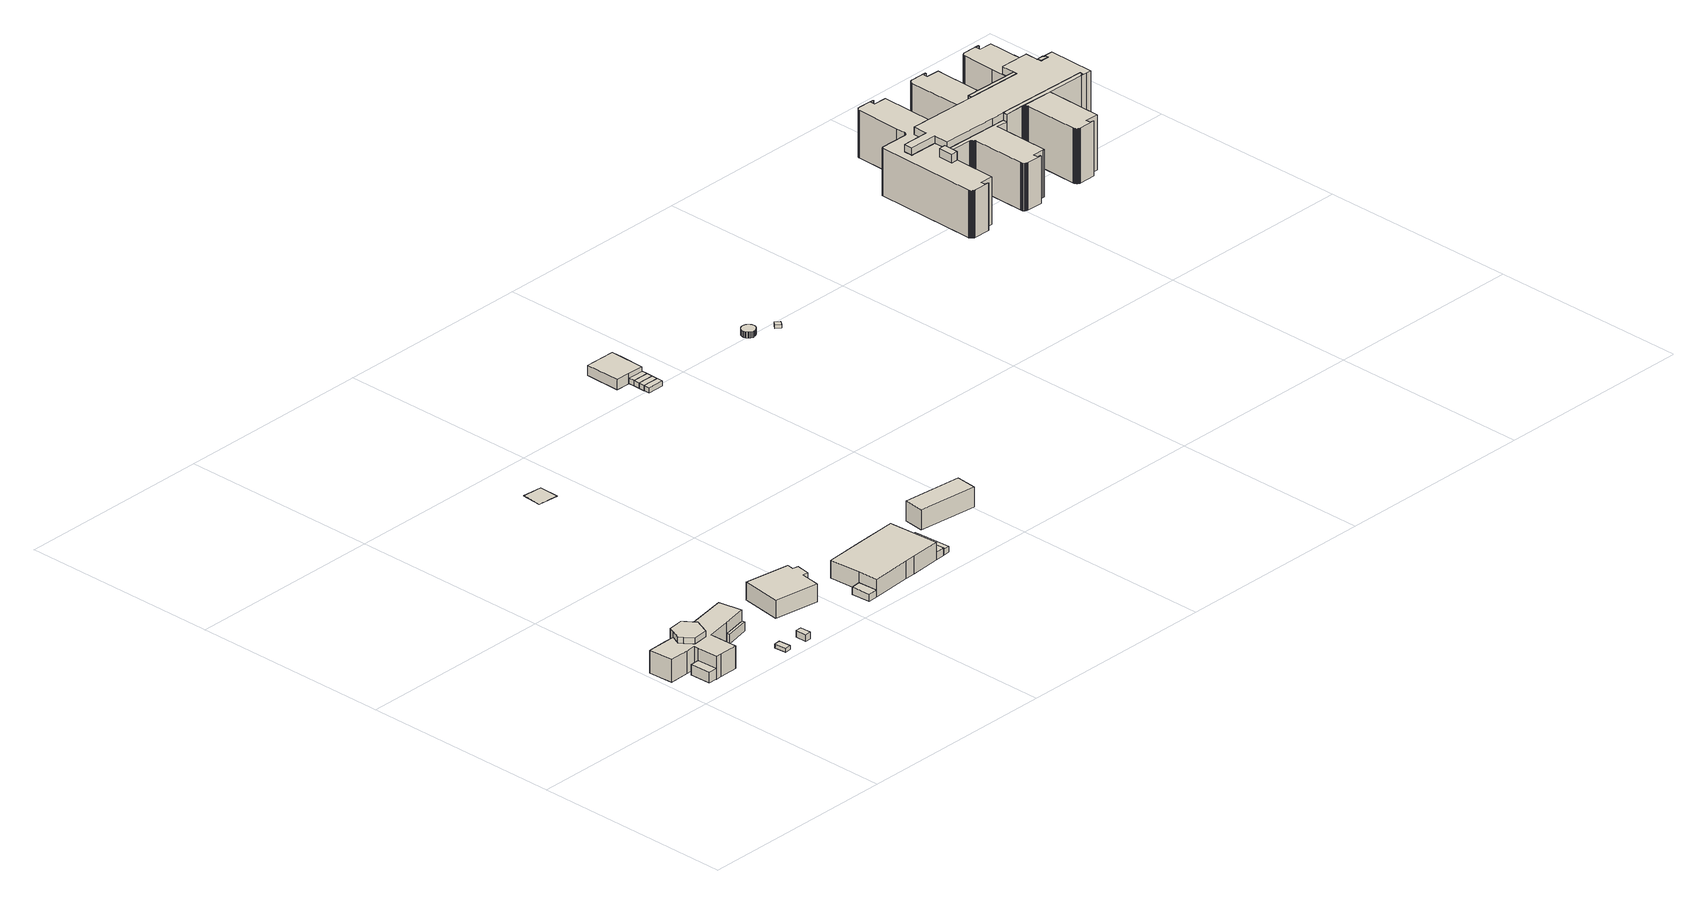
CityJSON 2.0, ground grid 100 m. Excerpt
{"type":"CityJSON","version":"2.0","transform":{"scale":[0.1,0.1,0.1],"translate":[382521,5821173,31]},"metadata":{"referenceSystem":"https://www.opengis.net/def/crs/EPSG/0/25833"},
"CityObjects":{
"building1":{"type":"Building","attributes":{"Gemeindeschluessel":"11000004","function":"31001_2020"},"address":[{"country":"Germany","locality":"Berlin","thoroughfareNumber":"99","thoroughfareName":"Fürstenbrunner Weg"}],"children":["building1-1","building1-2","building1-3","building1-4"]},
"building1-1":{"type":"BuildingPart","attributes":{"BezugspunktDach":"2200","measuredHeight":11.19,"storeysAboveGround":4},"parents":["building1"],"geometry":[{"type":"MultiSurface","lod":"1","boundaries":[[[0,1,2,3,4,5,6,7,8,9,10,11,12,13,14,15,16,17,18,19,20]],[[21,22,23,24,25,26,27,28,29,30,31,32,33,34,35,36,37,38,39,40,41]],[[21,41,20,19]],[[22,21,19,18]],[[23,22,18,42,43]],[[25,24,16,44,45]],[[26,25,45,46]],[[27,26,14,46,47]],[[28,27,13,47,48,12]],[[29,28,12,48,49,11]],[[30,29,11,10]],[[31,30,10,9]],[[50,51,52,53,50,32,31,9,8]],[[33,32,8,7]],[[34,33,7,6]],[[35,34,6,5]],[[36,35,5,4]],[[54,55,4,3]],[[37,36,56,57]],[[38,37,3,2]],[[39,38,2,1]],[[40,39,1,0]],[[41,40,0,20]],[[43,42,18,17]],[[24,23,17,16]],[[45,44,16,15,58]],[[46,45,15,14]],[[47,46,14,13]],[[12,48,47,13]],[[11,49,48,12]],[[53,52,51,50]]]}]},
"building1-2":{"type":"BuildingPart","attributes":{"BezugspunktDach":"2200","measuredHeight":13.26,"storeysAboveGround":4},"parents":["building1"],"geometry":[{"type":"MultiSurface","lod":"1","boundaries":[[[59,60,61,62,63,64,65,66,67,68]],[[42,69,70,49,48,47,46,45,44,43]],[[18,17,68,67]],[[69,42,67,66]],[[70,69,66,65]],[[49,70,65,64]],[[48,12,11,71,64,63]],[[47,13,12,63,62]],[[14,13,62,61]],[[45,15,14,61,60]],[[44,16,15,72,60,59]],[[17,16,73,59,68]],[[42,43,17,18]],[[49,71,11,12,48]],[[48,12,13,47]],[[46,47,13,14]],[[46,14,15,45]],[[45,72,15,16,44]],[[43,44,73,16,17]]]}]},
"building1-3":{"type":"BuildingPart","attributes":{"BezugspunktDach":"2200","measuredHeight":5.07,"storeysAboveGround":4},"parents":["building1"],"geometry":[{"type":"Solid","lod":"1","boundaries":[[[[74,55,54,75]],[[57,56,76,77]],[[57,77,75,54]],[[56,57,54,55]],[[76,56,55,74]],[[77,76,74,75]]]]}]},
"building1-4":{"type":"BuildingPart","attributes":{"BezugspunktDach":"2200","measuredHeight":4.63,"storeysAboveGround":4},"parents":["building1"],"geometry":[{"type":"MultiSurface","lod":"1","boundaries":[[[78,79,52,51]],[[53,80,81,50]],[[80,53,52,79]],[[81,80,79,78]],[[50,81,78,51]],[[53,50,82,51,52]]]}]},
"building2":{"type":"Building","attributes":{"Gemeindeschluessel":"11000004","BezugspunktDach":"2200","function":"31001_2143","measuredHeight":1.99,"storeysAboveGround":1},"address":[{"country":"Germany","locality":"Berlin","thoroughfareNumber":"99 (2)","thoroughfareName":"Fürstenbrunner Weg"}],"geometry":[{"type":"Solid","lod":"1","boundaries":[[[[83,84,85,86]],[[87,88,89,90]],[[87,90,86,85]],[[88,87,85,84]],[[89,88,84,83]],[[90,89,83,86]]]]}]},
"building3":{"type":"Building","attributes":{"Gemeindeschluessel":"11000004","BezugspunktDach":"2200","function":"31001_2463","measuredHeight":3.4,"storeysAboveGround":1},"address":[{"country":"Germany","locality":"Berlin","thoroughfareNumber":"97 (2)","thoroughfareName":"Fürstenbrunner Weg"}],"geometry":[{"type":"Solid","lod":"1","boundaries":[[[[91,92,93,94]],[[95,96,97,98]],[[95,98,94,93]],[[96,95,93,92]],[[97,96,92,91]],[[98,97,91,94]]]]}]},
"building4":{"type":"Building","attributes":{"Gemeindeschluessel":"11000004","BezugspunktDach":"2200","function":"31001_2020","measuredHeight":8.85,"storeysAboveGround":3},"address":[{"country":"Germany","locality":"Berlin","thoroughfareNumber":"97 (1)","thoroughfareName":"Fürstenbrunner Weg"}],"geometry":[{"type":"Solid","lod":"1","boundaries":[[[[99,100,101,102,103,104,105,106]],[[107,108,109,110,111,112,113,114]],[[107,114,106,105]],[[108,107,105,104]],[[109,108,104,103]],[[110,109,103,102]],[[111,110,102,101]],[[112,111,101,100]],[[113,112,100,99]],[[114,113,99,106]]]]}]},
"building5":{"type":"Building","attributes":{"Gemeindeschluessel":"11000005","BezugspunktDach":"2200","function":"51001_9998","measuredHeight":0.169,"storeysAboveGround":0},"address":[{"country":"Germany","locality":"Berlin"}],"geometry":[{"type":"Solid","lod":"1","boundaries":[[[[115,116,117,118]],[[119,120,121,122]],[[119,122,118,117]],[[120,119,117,116]],[[121,120,116,115]],[[122,121,115,118]]]]}]},
"building6":{"type":"Building","attributes":{"Gemeindeschluessel":"11000004","function":"31001_2120"},"address":[{"country":"Germany","locality":"Berlin","thoroughfareNumber":"97","thoroughfareName":"Fürstenbrunner Weg"}],"children":["building6-1","building6-2","building6-3"]},
"building6-1":{"type":"BuildingPart","attributes":{"BezugspunktDach":"2200","measuredHeight":10.61,"storeysAboveGround":2},"parents":["building6"],"geometry":[{"type":"MultiSurface","lod":"1","boundaries":[[[123,124,125,126,127,128,129,130]],[[131,132,133,134,135,136,137,138]],[[131,138,130,129]],[[132,131,129,128]],[[133,132,139,132,133,140,141,128,127]],[[134,133,127,126]],[[135,134,126,125]],[[136,135,125,124]],[[142,143,124,123]],[[138,137,123,130]],[[141,140,133,132,139]],[[137,136,143,142]]]}]},
"building6-2":{"type":"BuildingPart","attributes":{"BezugspunktDach":"2200","measuredHeight":3.65,"storeysAboveGround":2},"parents":["building6"],"geometry":[{"type":"Solid","lod":"1","boundaries":[[[[144,143,142,145]],[[137,136,146,147]],[[137,147,145,142]],[[146,136,143,144]],[[147,146,144,145]],[[142,143,136,137]]]]}]},
"building6-3":{"type":"BuildingPart","attributes":{"BezugspunktDach":"2200","measuredHeight":3.73,"storeysAboveGround":2},"parents":["building6"],"geometry":[{"type":"Solid","lod":"1","boundaries":[[[[140,148,149,150,141]],[[151,152,153,133,132]],[[151,132,141,150]],[[152,151,150,149]],[[153,152,149,148]],[[133,153,148,140]],[[132,133,140,141]]]]}]},
"building7":{"type":"Building","attributes":{"Gemeindeschluessel":"11000004","BezugspunktDach":"2200","function":"51009_1610","measuredHeight":2.91,"storeysAboveGround":0},"address":[{"country":"Germany","locality":"Berlin"}],"geometry":[{"type":"Solid","lod":"1","boundaries":[[[[154,155,156,157]],[[158,159,153,152]],[[158,152,157,156]],[[159,158,156,155]],[[153,159,155,154]],[[152,153,154,157]]]]}]},
"building8":{"type":"Building","attributes":{"Gemeindeschluessel":"11000004","BezugspunktDach":"2200","function":"31001_2040","measuredHeight":13.47,"storeysAboveGround":2},"address":[{"country":"Germany","locality":"Berlin","thoroughfareNumber":"93, 95","thoroughfareName":"Fürstenbrunner Weg"}],"geometry":[{"type":"Solid","lod":"1","boundaries":[[[[160,161,162,163,164]],[[165,166,167,168,169]],[[165,169,164,163]],[[166,165,163,162]],[[167,166,162,161]],[[168,167,161,160]],[[169,168,160,164]]]]}]},
"building9":{"type":"Building","attributes":{"Gemeindeschluessel":"11000005","BezugspunktDach":"2200","function":"31001_2463","measuredHeight":2.6,"storeysAboveGround":1},"address":[{"country":"Germany","locality":"Berlin","thoroughfareNumber":"7 (6)","thoroughfareName":"Rohrdamm"}],"geometry":[{"type":"Solid","lod":"1","boundaries":[[[[170,171,172,173]],[[174,175,176,177]],[[174,177,173,172]],[[175,174,172,171]],[[176,175,171,170]],[[177,176,170,173]]]]}]},
"building10":{"type":"Building","attributes":{"Gemeindeschluessel":"11000005","BezugspunktDach":"2200","function":"31001_2463","measuredHeight":2.63,"storeysAboveGround":1},"address":[{"country":"Germany","locality":"Berlin","thoroughfareNumber":"7 (5)","thoroughfareName":"Rohrdamm"}],"geometry":[{"type":"Solid","lod":"1","boundaries":[[[[171,178,179,172]],[[180,181,182,183]],[[180,183,172,179]],[[181,180,179,178]],[[182,181,178,171]],[[183,182,171,172]]]]}]},
"building11":{"type":"Building","attributes":{"Gemeindeschluessel":"11000005","BezugspunktDach":"2200","function":"31001_2463","measuredHeight":2.63,"storeysAboveGround":1},"address":[{"country":"Germany","locality":"Berlin","thoroughfareNumber":"7 (4)","thoroughfareName":"Rohrdamm"}],"geometry":[{"type":"Solid","lod":"1","boundaries":[[[[178,184,185,179]],[[186,187,181,180]],[[186,180,179,185]],[[187,186,185,184]],[[181,187,184,178]],[[180,181,178,179]]]]}]},
"building12":{"type":"Building","attributes":{"Gemeindeschluessel":"11000005","BezugspunktDach":"2200","function":"31001_2111","measuredHeight":4.93,"storeysAboveGround":1},"address":[{"country":"Germany","locality":"Berlin","thoroughfareNumber":"7 (2)","thoroughfareName":"Rohrdamm"}],"geometry":[{"type":"Solid","lod":"1","boundaries":[[[[188,189,190,191,192,193,194]],[[195,196,197,198,199,200,201]],[[195,201,194,193]],[[196,195,193,192]],[[197,196,192,191]],[[198,197,191,190]],[[199,198,190,189]],[[200,199,189,188]],[[201,200,188,194]]]]}]},
"building13":{"type":"Building","attributes":{"Gemeindeschluessel":"11000005","BezugspunktDach":"2200","function":"31001_2463","measuredHeight":2.67,"storeysAboveGround":1},"address":[{"country":"Germany","locality":"Berlin","thoroughfareNumber":"7 (3)","thoroughfareName":"Rohrdamm"}],"geometry":[{"type":"Solid","lod":"1","boundaries":[[[[184,202,203,185]],[[204,205,187,186]],[[204,186,185,203]],[[205,204,203,202]],[[187,205,202,184]],[[186,187,184,185]]]]}]},
"building14":{"type":"Building","attributes":{"Gemeindeschluessel":"11000005","BezugspunktDach":"2200","function":"31001_2580","measuredHeight":2.94,"storeysAboveGround":1},"address":[{"country":"Germany","locality":"Berlin","thoroughfareNumber":"23 (2)","thoroughfareName":"Wohlrabedamm"}],"geometry":[{"type":"Solid","lod":"1","boundaries":[[[[206,207,208,209,210,211,212,213,214,215,216,217,218,219,220,221,222,223,224,225,226,227,228,229,230,231,232,233,234,235,236,237,238]],[[239,240,241,242,243,244,245,246,247,248,249,250,251,252,253,254,255,256,257,258,259,260,261,262,263,264,265,266,267,268,269,270,271]],[[239,271,238,237]],[[240,239,237,236]],[[241,240,236,235]],[[242,241,235,234]],[[243,242,234,233]],[[244,243,233,232]],[[245,244,232,231]],[[246,245,231,230]],[[247,246,230,229]],[[248,247,229,228]],[[249,248,228,227]],[[250,249,227,226]],[[251,250,226,225]],[[252,251,225,224]],[[253,252,224,223]],[[254,253,223,222]],[[255,254,222,221]],[[256,255,221,220]],[[257,256,220,219]],[[258,257,219,218]],[[259,258,218,217]],[[260,259,217,216]],[[261,260,216,215]],[[262,261,215,214]],[[263,262,214,213]],[[264,263,213,212]],[[265,264,212,211]],[[266,265,211,210]],[[267,266,210,209]],[[268,267,209,208]],[[269,268,208,207]],[[270,269,207,206]],[[271,270,206,238]]]]}]},
"building15":{"type":"Building","attributes":{"Gemeindeschluessel":"11000005","BezugspunktDach":"2200","function":"31001_2580","measuredHeight":1.73,"storeysAboveGround":1},"address":[{"country":"Germany","locality":"Berlin","thoroughfareNumber":"23 (3)","thoroughfareName":"Wohlrabedamm"}],"geometry":[{"type":"Solid","lod":"1","boundaries":[[[[272,273,274,275]],[[276,277,278,279]],[[276,279,275,274]],[[277,276,274,273]],[[278,277,273,272]],[[279,278,272,275]]]]}]},
"building16":{"type":"Building","attributes":{"Gemeindeschluessel":"11000005","function":"31001_2111"},"address":[{"country":"Germany","locality":"Berlin","thoroughfareNumber":"15","thoroughfareName":"Wohlrabedamm"}],"children":["building16-1","building16-2","building16-3","building16-4","building16-5","building16-6","building16-7","building16-8"]},
"building16-1":{"type":"BuildingPart","attributes":{"BezugspunktDach":"2200","measuredHeight":27.17,"storeysAboveGround":6},"parents":["building16"],"geometry":[{"type":"MultiSurface","lod":"1","boundaries":[[[280,281,282,283,284,285,286,287,288,289,290,291,292,293,294,295,296,297,298,299,300,301,302,303,304,305,306,307,308,309,310,311,312,313,314,315,316,317,318,319,320,321,322,323,324,325,326,327,328,329,330,331,332,333,334,335,336,337,338,339,340,341,342]],[[343,344,345,346,347,348,349,350,351,352,353,354,355,356,357,358,359,360,361,362,363,364,365,366,367,368,369,370,371,372,373,374,375,376,377,378,379,380,381,382,383,384,385,386,387,388,389,390,391,392,393,394,395,396,397,398,399,400,401,402,403,404,405]],[[406,407,342,341]],[[343,405,407,408,409]],[[410,406,411,341,340]],[[344,343,409,412]],[[413,410,340,339]],[[345,344,412,414]],[[415,413,339,338]],[[346,345,414,416]],[[417,415,338,337]],[[347,346,418,416,419]],[[420,417,337,336]],[[348,347,419,421]],[[422,420,421,423,349,348,336,335]],[[424,422,335,334]],[[350,349,423,425]],[[426,427,424,334,333]],[[351,350,428,425,429]],[[352,351,429,430,431,427,333,332]],[[432,431,332,331]],[[353,352,433,430,434,435]],[[354,353,434,436,437,432,331,330]],[[438,437,439,330,329]],[[355,354,436,440,441]],[[442,438,329,328]],[[356,355,440,443]],[[444,442,445,328,327]],[[357,356,443,446]],[[447,448,444,327,326]],[[358,357,449,446,447]],[[359,358,326,325],[447,450,451,448]],[[452,451,453,325,324]],[[360,359,450,454]],[[361,360,324,323],[454,455,456,452]],[[457,456,455,458,362,361,323,322]],[[459,460,457,458,461,363,362,322,321]],[[462,460,321,320]],[[364,363,461,463]],[[464,462,320,319]],[[365,364,462,463,465]],[[366,365,465,466,318]],[[367,366,466,467]],[[368,367,317,467,468]],[[369,368,468,469,315]],[[370,369,315,469,470]],[[371,370,314,313]],[[372,371,313,312]],[[373,372,312,311]],[[374,373,311,310]],[[375,374,310,309]],[[376,375,309,308]],[[377,376,308,307]],[[378,377,307,306]],[[379,378,306,305]],[[380,379,305,304]],[[381,380,304,303]],[[382,381,303,302]],[[383,382,302,301]],[[384,383,301,300]],[[385,384,300,299]],[[386,385,299,298]],[[387,386,298,297]],[[388,387,297,296]],[[389,388,296,295]],[[390,389,295,294]],[[391,390,294,293]],[[392,391,293,292]],[[393,392,292,291]],[[394,393,291,290]],[[395,394,290,289]],[[396,395,289,288]],[[397,396,288,287]],[[398,397,287,286]],[[399,398,286,285]],[[400,399,285,284]],[[401,400,471,472,473,474,475,284,283]],[[476,473,283,282]],[[402,401,473,472,477]],[[478,476,282,281]],[[403,402,479,477,480,478]],[[481,478,281,280]],[[404,403,480,482]],[[407,481,280,342]],[[405,404,482,408]],[[409,408,407,406]],[[412,409,411,406,410]],[[414,412,410,413]],[[416,414,413,415]],[[419,416,418,415,417]],[[421,419,417,420]],[[423,421,420,422]],[[425,423,422,424]],[[429,425,428,424,427,426]],[[427,431,430,429]],[[435,434,430,433,431,432]],[[432,437,436,434]],[[441,440,436,439,437,438]],[[443,440,438,442]],[[446,443,445,442,444]],[[446,449,444,448,447]],[[451,450,447,448]],[[454,450,453,451,452]],[[456,455,454,452]],[[458,455,456,457]],[[461,458,457,460,459]],[[463,461,460,462]],[[465,463,462,464]],[[319,318,466,465]],[[467,466,318,317]],[[468,467,317,316]],[[483,316,315,469,468]],[[470,469,315,314]],[[475,474,473,472,471]],[[477,472,473,476]],[[476,478,480,477,479]],[[482,480,478,481]],[[408,482,481,407]]]}]},
"building16-2":{"type":"BuildingPart","attributes":{"BezugspunktDach":"2200","measuredHeight":27.28,"storeysAboveGround":6},"parents":["building16"],"geometry":[{"type":"MultiSurface","lod":"1","boundaries":[[[484,485,486,487]],[[488,489,490,491]],[[492,493,487,486]],[[494,492,486,485]],[[490,489,485,484]],[[493,495,484,487]],[[488,491,493,492]],[[489,488,496,492,494]],[[491,490,495,493]]]}]},
"building16-3":{"type":"BuildingPart","attributes":{"BezugspunktDach":"2200","measuredHeight":23.48,"storeysAboveGround":6},"parents":["building16"],"geometry":[{"type":"MultiSurface","lod":"1","boundaries":[[[497,498,499,500,501,502,503,504,505,506,507,508,509,495,493,492,494,510,511,512,513,514,515,516,517,518,519,520,521,522,523,524,525,526,527,528,529,530,531,532,533,534,474,473,476,478,481,407,406,410,413,415,417,420,422,424,427,431,432,437,438,442,444,448,451,452,456,457,460,462,464,535,536,537,538,539,540,541,542,543,544,545,546,547,548,549,550,551,552,553,554,555,556,557,558,559,560,561,562,563,564,565,566,567,568,569,570,571,572,573,574,575,576,577,578,579,580,581,582,583,584,585,586,587,588,589,590,591,592,593,594,595,596,597,598,599,600,601,602,603,604,605,606,607,608,609,610,611,612,613,614,615,616,617,618,619,620,621,622,623,624,625,626]],[[627,628,629,630,631,632,633,634,635,636,637,638,639,640,641,642,643,644,645,646,647,648,649,650,651,652,653,654,655,656,657,658,659,660,661,662,663,664,665,666,667,668,669,670,671,672,673,674,675,676,677,678,679,680,681,682,683,684,685,686,687,688,689,690,691,692,693,694,695,696,697,698,699,700,701,702,703,704,705,706,707,708,709,710,711,712,713,714,715,716,717,465,463,461,458,455,454,450,447,446,443,440,436,434,430,429,425,423,421,419,416,414,412,409,408,482,480,477,472,471,718,719,720,721,722,723,724,725,726,727,728,729,730,731,732,733,734,735,736,737,738,739,740,741,742,743,744,745,746,747,748,749,750,751,752,753,754,755,756,757,758,759,760]],[[627,760,626,625]],[[628,627,625,624]],[[629,628,624,623]],[[630,629,623,622]],[[631,630,622,621]],[[632,631,621,620]],[[633,632,620,619]],[[634,633,619,618]],[[635,634,618,617]],[[636,635,617,616]],[[637,636,616,615]],[[638,637,615,614]],[[639,638,614,613]],[[640,639,613,612]],[[641,640,612,611]],[[642,641,611,610]],[[643,642,610,609]],[[644,643,609,608]],[[645,644,608,607]],[[646,645,607,606]],[[647,646,606,605]],[[648,647,605,604]],[[649,648,604,603]],[[650,649,603,602]],[[651,650,602,601]],[[652,651,601,600]],[[653,652,600,599]],[[654,653,599,598]],[[655,654,598,597]],[[656,655,597,596]],[[657,656,596,595]],[[658,657,595,594]],[[659,658,594,593]],[[660,659,593,592]],[[661,660,592,591]],[[662,661,591,590]],[[663,662,590,589]],[[664,663,589,588]],[[665,664,588,587]],[[666,665,587,586]],[[667,666,586,585]],[[668,667,585,584]],[[669,668,584,583]],[[670,669,583,582]],[[671,670,582,581]],[[672,671,581,580]],[[673,672,580,579]],[[674,673,579,578]],[[675,674,578,577]],[[676,675,577,576]],[[677,676,576,575]],[[678,677,575,574]],[[679,678,574,573]],[[680,679,573,572]],[[681,680,572,571]],[[682,681,571,570]],[[683,682,570,569]],[[684,683,569,568]],[[685,684,568,567]],[[686,685,567,566]],[[687,686,566,565]],[[688,687,761,762,763,764,565,564]],[[689,688,765,766,767,768,564,563]],[[769,767,563,562]],[[690,689,766,770]],[[771,769,772,562,561]],[[691,690,770,773]],[[774,771,775,561,560]],[[692,691,773,776,777]],[[693,692,776,778,779,774,560,559]],[[780,779,559,558]],[[694,693,778,781]],[[695,694,558,557],[781,782,783,780]],[[696,695,557,556],[782,784,785,783]],[[786,785,784,787,697,696,556,555]],[[788,786,555,554]],[[698,697,787,789]],[[790,788,789,791,699,698,554,553]],[[700,699,553,552]],[[701,700,552,551]],[[702,701,551,550]],[[703,702,550,549]],[[704,703,549,548]],[[705,704,548,547]],[[706,705,547,546]],[[707,706,546,545]],[[708,707,545,544]],[[709,708,544,543]],[[710,709,543,542]],[[711,710,542,541]],[[712,711,541,540]],[[713,712,540,539]],[[714,713,539,538]],[[715,714,538,537]],[[792,793,794,537,536]],[[716,715,795,796,797]],[[798,799,536,535]],[[717,716,800,801]],[[465,717,535,464]],[[471,472,473,474]],[[718,471,474,534]],[[719,718,534,533]],[[720,719,533,532]],[[721,720,532,531]],[[722,721,531,530]],[[723,722,530,529]],[[724,723,529,528]],[[725,724,528,527]],[[726,725,527,526]],[[727,726,526,525]],[[728,727,525,524]],[[729,728,524,523]],[[730,729,523,522]],[[731,730,522,521]],[[732,731,521,520]],[[733,732,520,519]],[[734,733,519,518]],[[735,734,518,517]],[[736,735,517,516]],[[737,736,516,515]],[[738,737,515,514]],[[739,738,514,513]],[[740,739,513,512]],[[741,740,512,511]],[[742,741,511,510]],[[744,743,489,488]],[[745,744,492,488,491]],[[746,745,491,490]],[[747,746,495,509]],[[748,747,509,508]],[[749,748,508,507]],[[750,749,507,506]],[[751,750,506,505]],[[752,751,505,504]],[[753,752,504,503]],[[754,753,503,502]],[[755,754,502,501]],[[756,755,501,500]],[[757,756,500,499]],[[758,757,499,498]],[[759,758,498,497]],[[760,759,497,626]],[[764,763,762,761]],[[768,767,766,765]],[[770,766,767,769]],[[773,770,772,769,771]],[[777,776,773,775,771,774]],[[774,779,778,776]],[[781,778,779,780]],[[783,782,781,780]],[[785,784,782,783]],[[787,784,785,786]],[[789,787,786,788]],[[791,789,788,790]],[[797,796,795,794,793,792]],[[801,800,799,798]],[[465,464,462,463]],[[461,463,802,462,460]],[[458,461,460,457]],[[455,458,457,456]],[[455,456,452,454]],[[450,454,803,452,451]],[[450,453,451,448,447]],[[447,804,448,444,446]],[[443,446,444,442]],[[443,442,438,440]],[[436,440,805,438,437]],[[436,437,432,434]],[[430,434,432,431]],[[429,430,431,427]],[[425,429,427,424]],[[425,424,422,423]],[[421,423,422,420]],[[419,421,420,417]],[[416,419,417,415]],[[414,416,415,413]],[[412,414,413,410]],[[409,412,410,406]],[[408,409,806,406,407]],[[482,408,407,481]],[[482,481,478,480]],[[480,478,476,477]],[[472,477,476,473]],[[743,742,510,494]],[[488,489,807,494,492]],[[808,491,488,492,493]],[[490,491,493,495]]]}]},
"building16-4":{"type":"BuildingPart","attributes":{"BezugspunktDach":"2200","measuredHeight":8.86,"storeysAboveGround":6},"parents":["building16"],"geometry":[{"type":"MultiSurface","lod":"1","boundaries":[[[769,771,774,779,780,783,785,786,788,790,809,810,811,812,813,814,815,816,768,767]],[[765,817,818,819,820,821,822,823,824,791,789,787,784,782,781,778,776,773,770,766]],[[825,763,762,826,817,765,768,816]],[[818,817,816,815]],[[827,828,815,814]],[[819,818,829,830]],[[831,832,827,830,833,820,819,814,813]],[[821,820,833,834,835,832,813,812]],[[822,821,812,811]],[[823,822,811,810]],[[824,823,810,809]],[[791,824,809,790]],[[766,767,768,765]],[[826,762,763,825]],[[830,829,828,827]],[[833,830,827,832,831]],[[832,835,834,833]],[[789,791,790,788]],[[787,789,788,786]],[[787,836,786,785,784]],[[782,784,837,785,783]],[[781,782,783,780]],[[778,781,780,779]],[[778,838,779,774,776]],[[773,776,774,771]],[[770,773,771,769]],[[766,770,769,767]]]}]},
"building16-5":{"type":"BuildingPart","attributes":{"BezugspunktDach":"2200","measuredHeight":1.38,"storeysAboveGround":6},"parents":["building16"],"geometry":[{"type":"MultiSurface","lod":"1","boundaries":[[[839,840,841,842,799,798]],[[800,843,844,845,846,801]],[[843,800,799,796,847]],[[844,843,847,848,841]],[[845,844,841,840]],[[846,845,840,839]],[[801,846,839,798]],[[800,801,849,798,799]],[[847,796,799,842]],[[842,841,848,847]]]}]},
"building16-6":{"type":"BuildingPart","attributes":{"BezugspunktDach":"2200","measuredHeight":27.23,"storeysAboveGround":6},"parents":["building16"],"geometry":[{"type":"MultiSurface","lod":"1","boundaries":[[[850,851,852,853,854,855]],[[465,470,469,468,467,466]],[[465,319,318,855,854]],[[470,465,854,853]],[[315,314,470,853,852]],[[468,316,315,856,852,851]],[[467,317,316,857,851,850]],[[318,317,850,855]],[[466,318,319,465]],[[469,470,314,315]],[[469,856,315,316,468]],[[468,857,316,317,467]],[[466,467,317,318]]]}]},
"building16-7":{"type":"BuildingPart","attributes":{"BezugspunktDach":"2200","measuredHeight":3.81,"storeysAboveGround":6},"parents":["building16"],"geometry":[{"type":"Solid","lod":"1","boundaries":[[[[825,828,827,832,835,858,859,764,763]],[[761,860,861,834,833,830,829,826,762]],[[860,761,764,859]],[[861,860,859,858]],[[834,861,858,835]],[[826,829,828,825]],[[761,762,763,764]],[[833,834,835,832]],[[830,833,832,827]],[[830,827,828,829]],[[762,826,825,763]]]]}]},
"building16-8":{"type":"BuildingPart","attributes":{"BezugspunktDach":"2200","measuredHeight":4.15,"storeysAboveGround":6},"parents":["building16"],"geometry":[{"type":"MultiSurface","lod":"1","boundaries":[[[862,863,793,792]],[[795,848,847,796]],[[848,795,793,863]],[[842,841,864,863,862]],[[799,842,862,792]],[[796,792,793,795]],[[865,847,848,864,841,842]],[[796,847,866,842,799]]]}]},
"building17":{"type":"Building","attributes":{"Gemeindeschluessel":"11000005","BezugspunktDach":"2200","function":"51009_1610","measuredHeight":27.19,"storeysAboveGround":0},"address":[{"country":"Germany","locality":"Berlin"}],"geometry":[{"type":"Solid","lod":"1","boundaries":[[[[867,868,869,870]],[[421,423,871,419]],[[421,419,870,869]],[[423,421,869,868]],[[871,423,868,867]],[[419,871,867,870]]]]}]},
"building18":{"type":"Building","attributes":{"Gemeindeschluessel":"11000005","BezugspunktDach":"2200","function":"51009_1610","measuredHeight":27.25,"storeysAboveGround":0},"address":[{"country":"Germany","locality":"Berlin"}],"geometry":[{"type":"Solid","lod":"1","boundaries":[[[[872,873,874,875,876,877,878,879]],[[401,880,881,882,375,376,399,400]],[[401,400,879,878]],[[880,401,878,877]],[[881,880,877,876]],[[882,881,876,875]],[[375,882,875,874]],[[376,375,874,873]],[[399,376,873,872]],[[400,399,872,879]]]]}]}
},
"vertices":[
[15,213,132],[115,216,132],[162,217,132],[162,194,132],[165,90,132],[195,91,132],[287,93,132],[284,231,132],[407,257,132],[529,282,132],[507,397,132],[259,351,132],[287,313,132],[270,273,132],[256,239,132],[181,230,132],[151,270,132],[135,290,132],[158,338,132],[109,337,132],[7,335,132],[109,337,20],[158,338,20],[135,290,20],[151,270,20],[181,230,20],[256,239,20],[270,273,20],[287,313,20],[259,351,20],[507,397,20],[529,282,20],[407,257,20],[284,231,20],[287,93,20],[195,91,20],[165,90,20],[162,194,20],[162,217,20],[115,216,20],[15,213,20],[7,335,20],[158,338,29],[135,290,29],[151,270,29],[181,230,29],[256,239,29],[270,273,29],[287,313,29],[259,351,29],[407,257,31],[407,257,77],[529,282,77],[529,282,31],[162,194,73],[165,90,73],[165,90,22],[162,194,22],[181,230,54],
[151,270,162],[181,230,162],[256,239,162],[270,273,162],[287,313,162],[259,351,162],[243,372,162],[168,363,162],[158,338,162],[135,290,162],[168,363,29],[243,372,29],[259,351,81],[181,230,68],[151,270,88],
[118,89,73],[115,193,73],[118,89,22],[115,193,22],
[410,242,77],[533,267,77],[533,267,31],[410,242,31],[407,257,67],
[520,17,51],[550,18,51],[546,78,51],[516,76,51],[546,78,31],[550,18,31],[520,17,31],[516,76,31],
[637,8,72],[667,9,72],[666,64,72],[636,64,72],[666,64,38],[667,9,38],[637,8,38],[636,64,38],
[907,193,135],[922,292,135],[949,287,135],[960,354,135],[932,360,135],[937,392,135],[711,426,135],[682,227,135],[711,426,47],[937,392,47],[932,360,47],[960,354,47],[949,287,47],[922,292,47],[907,193,47],[682,227,47],
[859,1671,4],[863,1770,4],[765,1777,4],[756,1680,4],[765,1777,2],[863,1770,2],[859,1671,2],[756,1680,2],
[1091,118,145],[1097,23,145],[1299,37,145],[1351,40,145],[1501,51,145],[1485,303,145],[1282,290,145],[1080,276,145],[1282,290,57],[1485,303,57],[1501,51,57],[1351,40,57],[1299,37,57],[1097,23,57],[1091,118,57],[1080,276,57],[1485,303,66],[1501,51,95],[1485,303,95],[1091,118,93],[1097,23,93],
[1048,19,93],[1042,114,93],[1048,19,57],[1042,114,57],
[1551,54,95],[1539,241,95],[1535,306,95],[1535,306,57],[1539,241,57],[1551,54,57],
[1551,54,86],[1588,57,86],[1575,243,86],[1539,241,86],[1575,243,57],[1588,57,57],
[1933,231,163],[1938,283,163],[1943,335,163],[1648,364,163],[1636,265,163],[1648,364,64],[1943,335,64],[1938,283,64],[1933,231,64],[1636,265,64],
[1840,1970,38],[1841,2000,38],[1760,2001,38],[1760,1971,38],[1760,2001,12],[1841,2000,12],[1840,1970,12],[1760,1971,12],
[1841,2030,38],[1761,2031,38],[1761,2031,11],[1841,2030,11],[1841,2000,11],[1760,2001,11],
[1842,2060,38],[1761,2061,38],[1761,2061,11],[1842,2060,11],
[1761,2093,59],[1842,2091,59],[1842,2098,59],[1844,2209,59],[1845,2268,59],[1693,2270,59],[1690,2094,59],[1693,2270,9],[1845,2268,9],[1844,2209,9],[1842,2098,9],[1842,2091,9],[1761,2093,9],[1690,2094,9],
[1842,2091,38],[1761,2093,38],[1761,2093,11],[1842,2091,11],
[2371,1988,50],[2373,1982,50],[2375,1976,50],[2379,1970,50],[2383,1966,50],[2388,1962,50],[2394,1960,50],[2400,1958,50],[2406,1958,50],[2412,1959,50],[2418,1961,50],[2424,1964,50],[2429,1968,50],[2433,1972,50],[2436,1978,50],[2438,1984,50],[2439,1991,50],[2438,1997,50],[2437,2004,50],[2434,2009,50],[2430,2015,50],[2425,2019,50],[2419,2022,50],[2413,2024,50],[2407,2025,50],[2400,2025,50],[2394,2024,50],[2388,2021,50],[2383,2017,50],[2378,2012,50],[2375,2007,50],[2372,2001,50],[2371,1994,50],[2372,2001,21],[2375,2007,21],[2378,2012,21],[2383,2017,21],[2388,2021,21],[2394,2024,21],[2400,2025,21],[2407,2025,21],[2413,2024,21],[2419,2022,21],[2425,2019,21],[2430,2015,21],[2434,2009,21],[2437,2004,21],[2438,1997,21],[2439,1991,21],[2438,1984,21],[2436,1978,21],[2433,1972,21],[2429,1968,21],[2424,1964,21],[2418,1961,21],[2412,1959,21],[2406,1958,21],[2400,1958,21],[2394,1960,21],[2388,1962,21],[2383,1966,21],[2379,1970,21],[2375,1976,21],[2373,1982,21],[2371,1988,21],[2371,1994,21],
[2540,1924,37],[2557,1945,37],[2536,1963,37],[2518,1943,37],[2536,1963,20],[2557,1945,20],[2540,1924,20],[2518,1943,20],
[3860,2258,278],[3859,2184,278],[4137,2179,278],[4203,2178,278],[4203,2156,278],[4299,2155,278],[4303,2154,278],[4307,2153,278],[4310,2151,278],[4313,2148,278],[4315,2145,278],[4316,2142,278],[4317,2139,278],[4318,2135,278],[4312,1869,278],[4313,1864,278],[4314,1860,278],[4316,1857,278],[4319,1853,278],[4322,1851,278],[4326,1848,278],[4330,1847,278],[4334,1847,278],[4415,1845,278],[4415,1850,278],[4398,1851,278],[4398,1873,278],[4464,1871,278],[4469,2152,278],[4664,2148,278],[4693,2147,278],[4720,2147,278],[4724,2379,278],[4697,2379,278],[4668,2380,278],[4668,2374,278],[4679,2373,278],[4679,2359,278],[4635,2359,278],[4635,2380,278],[4634,2380,278],[4635,2442,278],[4635,2443,278],[4635,2445,278],[4634,2446,278],[4633,2446,278],[4632,2446,278],[4631,2447,278],[4491,2449,278],[4490,2449,278],[4489,2449,278],[4488,2448,278],[4487,2447,278],[4487,2446,278],[4487,2445,278],[4486,2381,278],[4208,2387,278],[4207,2367,278],[4140,2369,278],[3854,2374,278],[3853,2301,278],[3718,2303,278],[3717,2260,278],[3718,2303,6],[3853,2301,6],[3854,2374,6],[4140,2369,6],[4207,2367,6],[4208,2387,6],[4486,2381,6],[4487,2445,6],[4487,2446,6],[4487,2447,6],[4488,2448,6],[4489,2449,6],[4490,2449,6],[4491,2449,6],[4631,2447,6],[4632,2446,6],[4633,2446,6],[4634,2446,6],[4635,2445,6],[4635,2443,6],[4635,2442,6],[4634,2380,6],[4635,2380,6],[4635,2359,6],[4679,2359,6],[4679,2373,6],[4668,2374,6],[4668,2380,6],[4697,2379,6],[4724,2379,6],[4720,2147,6],[4693,2147,6],[4664,2148,6],[4469,2152,6],[4464,1871,6],[4398,1873,6],[4398,1851,6],[4415,1850,6],[4415,1845,6],[4334,1847,6],[4330,1847,6],[4326,1848,6],[4322,1851,6],[4319,1853,6],[4316,1857,6],[4314,1860,6],[4313,1864,6],[4312,1869,6],[4318,2135,6],[4317,2139,6],[4316,2142,6],[4315,2145,6],[4313,2148,6],[4310,2151,6],[4307,2153,6],[4303,2154,6],[4299,2155,6],[4203,2156,6],[4203,2178,6],[4137,2179,6],[3859,2184,6],[3860,2258,6],[3717,2260,6],[3718,2303,242],[3717,2260,242],[3717,2260,7],[3718,2303,7],[3853,2301,242],[3718,2303,174],[3853,2301,7],[3854,2374,242],[3854,2374,7],[4140,2369,242],[4140,2369,7],[4207,2367,242],[4140,2369,124],[4207,2367,7],[4208,2387,242],[4208,2387,7],[4486,2381,242],[4486,2381,7],[4487,2445,242],[4487,2445,7],[4487,2446,56],[4487,2446,242],[4487,2445,129],[4487,2446,7],[4487,2447,7],[4487,2447,242],[4488,2448,242],[4487,2447,183],[4488,2448,7],[4488,2448,206],[4489,2449,7],[4489,2449,242],[4490,2449,242],[4489,2449,115],[4490,2449,7],[4490,2449,203],[4491,2449,242],[4491,2449,7],[4631,2447,242],[4491,2449,66],[4631,2447,7],[4632,2446,7],[4632,2446,242],[4631,2447,183],[4633,2446,7],[4633,2446,242],[4634,2446,242],[4633,2446,124],[4634,2446,7],[4635,2445,7],[4635,2445,242],[4635,2443,242],[4635,2443,7],[4635,2442,165],[4635,2442,242],[4635,2442,7],[4634,2380,242],[4634,2380,7],[4635,2380,242],[4635,2380,7],[4635,2359,7],[4679,2359,7],[4679,2373,7],[4668,2374,7],[4668,2380,7],[4203,2156,7],[4203,2178,7],[4203,2178,242],[4203,2156,242],[4203,2156,178],[4137,2179,242],[4137,2179,7],[3859,2184,242],[4137,2179,66],[3859,2184,7],[3860,2258,242],[3860,2258,7],[4679,2373,177],
[3820,2091,284],[3821,2164,284],[3788,2164,284],[3787,2091,284],[3788,2164,11],[3821,2164,11],[3820,2091,11],[3787,2091,11],[3788,2164,242],[3787,2091,242],[3821,2164,242],[3820,2091,242],[3788,2164,195],
[3665,1877,242],[3666,1873,242],[3668,1869,242],[3671,1866,242],[3674,1863,242],[3678,1861,242],[3682,1859,242],[3686,1859,242],[3767,1857,242],[3767,1862,242],[3750,1863,242],[3750,1885,242],[3816,1884,242],[3975,2161,242],[3979,2160,242],[3983,2159,242],[3986,2157,242],[3989,2154,242],[3991,2152,242],[3993,2148,242],[3994,2145,242],[3994,2142,242],[3989,1875,242],[3989,1870,242],[3990,1866,242],[3992,1863,242],[3995,1859,242],[3998,1857,242],[4002,1855,242],[4006,1853,242],[4010,1853,242],[4091,1851,242],[4092,1857,242],[4074,1857,242],[4074,1879,242],[4133,1878,242],[4140,1878,242],[4145,2158,242],[4637,2454,242],[4638,2520,242],[4638,2530,242],[4640,2610,242],[4641,2660,242],[4575,2661,242],[4576,2683,242],[4593,2683,242],[4593,2688,242],[4512,2690,242],[4507,2690,242],[4503,2689,242],[4500,2687,242],[4496,2684,242],[4493,2681,242],[4491,2677,242],[4490,2673,242],[4490,2669,242],[4487,2507,242],[4485,2402,242],[4484,2398,242],[4483,2395,242],[4481,2392,242],[4479,2389,242],[4476,2386,242],[4473,2385,242],[4469,2384,242],[4465,2383,242],[4311,2386,242],[4314,2510,242],[4316,2626,242],[4317,2666,242],[4251,2668,242],[4252,2690,242],[4269,2689,242],[4269,2695,242],[4188,2696,242],[4184,2696,242],[4180,2695,242],[4176,2693,242],[4172,2690,242],[4170,2687,242],[4168,2683,242],[4166,2679,242],[4166,2675,242],[4161,2408,242],[4160,2405,242],[4159,2401,242],[4157,2398,242],[4155,2395,242],[4152,2393,242],[4149,2391,242],[4145,2390,242],[4141,2390,242],[4140,2390,242],[3988,2393,242],[3993,2672,242],[3927,2674,242],[3928,2696,242],[3945,2696,242],[3945,2701,242],[3864,2702,242],[3860,2702,242],[3855,2701,242],[3852,2699,242],[3848,2696,242],[3846,2693,242],[3844,2689,242],[3842,2685,242],[3842,2681,242],[3838,2460,242],[3837,2414,242],[3836,2411,242],[3835,2408,242],[3834,2404,242],[3832,2402,242],[3829,2400,242],[3827,2398,242],[3825,2397,242],[3822,2396,242],[3820,2396,242],[3819,2396,242],[3817,2396,242],[3684,2398,242],[3682,2398,242],[3680,2397,242],[3679,2396,242],[3677,2395,242],[3677,2392,242],[3676,2390,242],[3674,2388,242],[3665,1881,242],[3674,2388,7],[3676,2390,7],[3677,2392,7],[3677,2395,7],[3679,2396,7],[3680,2397,7],[3682,2398,7],[3684,2398,7],[3817,2396,7],[3819,2396,7],[3820,2396,7],[3822,2396,7],[3825,2397,7],[3827,2398,7],[3829,2400,7],[3832,2402,7],[3834,2404,7],[3835,2408,7],[3836,2411,7],[3837,2414,7],[3838,2460,7],[3842,2681,7],[3842,2685,7],[3844,2689,7],[3846,2693,7],[3848,2696,7],[3852,2699,7],[3855,2701,7],[3860,2702,7],[3864,2702,7],[3945,2701,7],[3945,2696,7],[3928,2696,7],[3927,2674,7],[3993,2672,7],[3988,2393,7],[4140,2390,7],[4141,2390,7],[4145,2390,7],[4149,2391,7],[4152,2393,7],[4155,2395,7],[4157,2398,7],[4159,2401,7],[4160,2405,7],[4161,2408,7],[4166,2675,7],[4166,2679,7],[4168,2683,7],[4170,2687,7],[4172,2690,7],[4176,2693,7],[4180,2695,7],[4184,2696,7],[4188,2696,7],[4269,2695,7],[4269,2689,7],[4252,2690,7],[4251,2668,7],[4317,2666,7],[4316,2626,7],[4314,2510,7],[4311,2386,7],[4465,2383,7],[4469,2384,7],[4473,2385,7],[4476,2386,7],[4479,2389,7],[4481,2392,7],[4483,2395,7],[4484,2398,7],[4485,2402,7],[4487,2507,7],[4490,2669,7],[4490,2673,7],[4491,2677,7],[4493,2681,7],[4496,2684,7],[4500,2687,7],[4503,2689,7],[4507,2690,7],[4512,2690,7],[4593,2688,7],[4593,2683,7],[4576,2683,7],[4575,2661,7],[4641,2660,7],[4640,2610,7],[4638,2530,7],[4638,2520,7],[4637,2454,7],[4145,2158,7],[4140,1878,7],[4133,1878,7],[4074,1879,7],[4074,1857,7],[4092,1857,7],[4091,1851,7],[4010,1853,7],[4006,1853,7],[4002,1855,7],[3998,1857,7],[3995,1859,7],[3992,1863,7],[3990,1866,7],[3989,1870,7],[3989,1875,7],[3994,2142,7],[3994,2145,7],[3993,2148,7],[3991,2152,7],[3989,2154,7],[3986,2157,7],[3983,2159,7],[3979,2160,7],[3975,2161,7],[3821,2164,7],[3788,2164,7],[3787,2091,7],[3820,2091,7],[3816,1884,7],[3750,1885,7],[3750,1863,7],[3767,1862,7],[3767,1857,7],[3686,1859,7],[3682,1859,7],[3678,1861,7],[3674,1863,7],[3671,1866,7],[3668,1869,7],[3666,1873,7],[3665,1877,7],[3665,1881,7],[4316,2626,12],[4314,2510,12],[4314,2510,50],[4316,2626,50],[4314,2510,8],[4311,2386,8],[4311,2386,97],[4314,2510,97],[4465,2383,97],[4465,2383,8],[4469,2384,97],[4465,2383,75],[4469,2384,8],[4473,2385,97],[4469,2384,45],[4473,2385,8],[4473,2385,52],[4476,2386,8],[4476,2386,97],[4479,2389,97],[4479,2389,8],[4481,2392,8],[4481,2392,97],[4483,2395,8],[4483,2395,97],[4484,2398,97],[4484,2398,8],[4485,2402,97],[4485,2402,8],[4487,2507,97],[4487,2507,8],[4638,2520,52],[4638,2530,52],[4638,2530,26],[4638,2530,11],[4638,2520,11],[4638,2520,34],[4637,2454,24],[4638,2520,24],[4638,2520,10],[4637,2454,10],[4634,2380,186],[4634,2446,124],[4632,2446,56],[4490,2449,124],[3718,2303,115],[3821,2164,77],[3787,2091,204],
[4484,2507,97],[4413,2509,97],[4414,2525,97],[4403,2525,97],[4387,2525,97],[4387,2509,97],[4317,2511,97],[4317,2510,97],[4317,2510,8],[4317,2511,8],[4387,2509,8],[4387,2525,8],[4403,2525,8],[4414,2525,8],[4413,2509,8],[4484,2507,8],[4317,2510,50],[4317,2510,12],[4387,2509,50],[4317,2511,50],[4317,2511,12],[4387,2509,12],[4387,2525,47],[4387,2525,50],[4387,2525,12],[4403,2525,12],[4403,2525,50],[4484,2398,53],[4483,2395,16],[4476,2386,42],
[4671,2453,24],[4672,2529,24],[4671,2529,24],[4671,2519,24],[4671,2519,10],[4671,2529,10],[4672,2529,10],[4671,2453,10],[4671,2519,11],[4671,2529,11],[4637,2454,20],
[4679,2359,280],[4679,2373,280],[4668,2374,280],[4668,2380,280],[4635,2380,280],[4635,2359,280],[4668,2374,143],[4679,2373,211],
[4407,2624,50],[4335,2625,50],[4335,2625,12],[4407,2624,12],
[4671,2519,52],[4671,2529,52],[4671,2529,15],[4671,2519,15],[4671,2519,12],
[4485,2362,279],[4486,2381,279],[4208,2387,279],[4207,2367,279],[4485,2362,7],
[4299,2155,279],[4469,2152,279],[4664,2148,279],[4664,2154,279],[4675,2154,279],[4675,2169,279],[4203,2178,279],[4203,2156,279],[4675,2169,6],[4675,2154,6],[4664,2154,6]
]}
